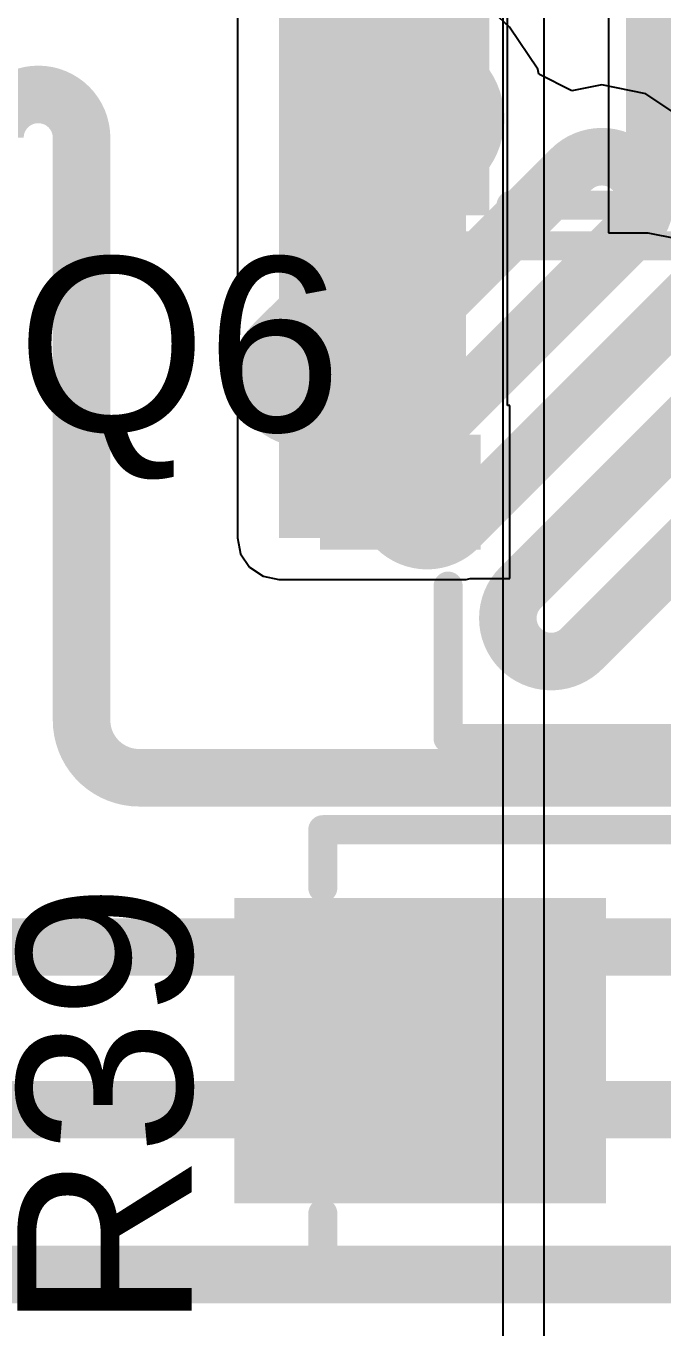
# Model space of a CAD drawing. Header units: inches. Extents: x -3 to 488, y -11 to 93.
# Drawn here: x 81.55 to 84.34, y 23.26 to 28.95 of the extents above; entities that cross this region are included whole.
import ezdxf

# ---------------------------------------------------------------- set-up
doc = ezdxf.new("R2010")
doc.units = ezdxf.units.IN
for name, color, linetype in [('Bottom Layer', 5, 'Continuous'), ('Layer 1', 16, 'Continuous'), ('Top Layer', 1, 'Continuous'), ('Top Overlay', 2, 'Continuous'), ('Top Paste', 8, 'Continuous'), ('Top Solder', 216, 'Continuous')]:
    doc.layers.add(name, color=color, linetype=linetype)
doc.styles.add('Arial', font='', dxfattribs={"height": 0.2})
doc.styles.get('Arial').set_extended_font_data('Arial')

msp = doc.modelspace()

# ---------------------------------------------------------------- hatches: boundary and pattern name
at = {"layer": 'Top Layer'}
for points in [[(82.65826242, 26.70961384), (83.47547185999998, 26.70961384), (83.47547185999998, 29.02011468), (82.65826242, 29.02011468)], [(82.87547305999999, 29.02011595), (83.47547185999998, 29.02011595), (83.47547185999998, 28.22011501), (82.87547305999999, 28.22011501)], [(84.27547279999999, 29.02011595), (84.8754716, 29.02011595), (84.8754716, 28.22011501), (84.27547279999999, 28.22011501)], [(82.88841436, 27.10961304), (83.48841316, 27.10961304), (83.48841316, 26.70961384), (82.88841436, 26.70961384)], [(83.98546957, 23.9047147), (82.56546987, 23.9047147), (82.56546987, 25.03471498), (83.98546957, 25.03471498)]]:
    msp.add_hatch(color=1, dxfattribs=at).paths.add_polyline_path(points)
at = {"layer": 'Top Paste'}
for points in [[(82.87547305999999, 29.02011595), (83.47547185999998, 29.02011595), (83.47547185999998, 28.22011501), (82.87547305999999, 28.22011501)], [(84.27547279999999, 29.02011595), (84.8754716, 29.02011595), (84.8754716, 28.22011501), (84.27547279999999, 28.22011501)], [(82.88841436, 27.10961304), (83.48841316, 27.10961304), (83.48841316, 26.70961384), (82.88841436, 26.70961384)], [(83.98546957, 23.9047147), (82.56546987, 23.9047147), (82.56546987, 25.03471498), (83.98546957, 25.03471498)]]:
    msp.add_hatch(color=8, dxfattribs=at).paths.add_polyline_path(points)
at = {"layer": 'Top Solder'}
for points in [[(82.77387305999999, 29.12171595), (83.57707185999999, 29.12171595), (83.57707185999999, 28.11851501), (82.77387305999999, 28.11851501)], [(84.1738728, 29.12171595), (84.97707159999999, 29.12171595), (84.97707159999999, 28.11851501), (84.1738728, 28.11851501)], [(82.83761436, 27.16041303999999), (83.53921315999999, 27.16041303999999), (83.53921315999999, 26.65881384), (82.83761436, 26.65881384)], [(84.08706957, 23.8031147), (82.46386987, 23.8031147), (82.46386987, 25.13631498), (84.08706957, 25.13631498)]]:
    msp.add_hatch(color=216, dxfattribs=at).paths.add_polyline_path(points)

# ---------------------------------------------------------------- linework, layer by layer
at = {"layer": 'Bottom Layer'}
for p, q in [((83.63609384, 31.71913138), (83.63609384, 22.18197494)), ((83.81737618, 22.18197494), (83.81737618, 31.71913138))]:
    msp.add_line(p, q, dxfattribs=at)
at = {"layer": 'Layer 1'}
for p, q in [((83.66588296, 28.94147374), (83.57403402, 29.02635546)), ((83.66589566, 28.9414712), (83.66588296, 28.94147374)), ((83.7885548, 28.75788762), (83.66589566, 28.9414712)), ((83.7930379, 28.73535274), (83.7885548, 28.75788762)), ((83.9371194, 28.66198484), (83.7930379, 28.73535274)), ((84.06859741999999, 28.68813668), (83.9371194, 28.66198484)), ((84.26086272, 28.6498919), (84.06859741999999, 28.68813668)), ((84.4238469, 28.54099194), (84.26086272, 28.6498919))]:
    msp.add_line(p, q, dxfattribs=at)
for points in [[(83.08704743999999, 29.07567718, 0.25146, 0.25146, 0), (83.17595252, 28.9867721, 0.25146, 0.25146, 0)], [(83.17594998, 28.9867721, 0.25146, 0.25146, 0), (83.44357199999999, 28.71915008, 0.25146, 0.25146, 0)], [(83.44357199999999, 28.71915008, 0.25146, 0.25146, -0.4142177463589253), (83.44357199999999, 28.36352976, 0.25146, 0.25146, 0)], [(81.41751052, 28.45775614, 0.25146, 0.25146, -0.9999999999999999), (81.79597052, 28.45775614, 0.25146, 0.25146, 0)], [(81.79597052, 25.91323494, 0.25146, 0.25146, 0), (81.79597052, 28.45775614, 0.25146, 0.25146, 0)], [(83.93479022, 28.3195268, 0.25146, 0.25146, -0.4142107823686262), (84.20239953999999, 28.31952934, 0.25146, 0.25146, 0)], [(82.63602472, 27.55598248, 0.25146, 0.25146, 0), (83.44357199999999, 28.36352976, 0.25146, 0.25146, 0)], [(82.90363403999999, 27.28837316, 0.25146, 0.25146, 0), (83.93479022, 28.31952934, 0.25146, 0.25146, 0)], [(83.93479022, 28.3195268, 0.25146, 0.25146, 0), (83.93479022, 28.31952934, 0.25146, 0.25146, 0)], [(84.20239953999999, 28.31952934, 0.25146, 0.25146, 0), (84.20240208, 28.3195268, 0.25146, 0.25146, 0)], [(84.20240208, 28.3195268, 0.25146, 0.25146, -0.4142135623730951), (84.20240208, 28.05191748, 0.25146, 0.25146, 0)], [(83.1712459, 27.0207613, 0.25146, 0.25146, 0), (84.20240208, 28.05191748, 0.25146, 0.25146, 0)], [(83.43885775999999, 26.75314944, 0.25146, 0.25146, 0), (84.47001394, 27.78430562, 0.25146, 0.25146, 0)], [(82.63602472, 27.28837316, 0.25146, 0.25146, -0.4142052225871659), (82.63602472, 27.55597994, 0.25146, 0.25146, 0)], [(82.63602472, 27.55597994, 0.25146, 0.25146, 0), (82.63602472, 27.55598248, 0.25146, 0.25146, 0)], [(83.7133835, 26.49245146, 0.25146, 0.25146, 0), (84.73762579999999, 27.51669376, 0.25146, 0.25146, 0)], [(82.90363403999999, 27.28837316, 0.25146, 0.25146, -0.4142135623730951), (82.63602472, 27.28837316, 0.25146, 0.25146, 0)], [(83.1712459, 26.75315198, 0.25146, 0.25146, -0.4142052225871659), (83.1712459, 27.02075876, 0.25146, 0.25146, 0)], [(83.1712459, 27.02075876, 0.25146, 0.25146, 0), (83.1712459, 27.0207613, 0.25146, 0.25146, 0)], [(83.98099536, 26.2248396, 0.25146, 0.25146, 0), (84.78162876, 27.025473, 0.25146, 0.25146, 0)], [(83.17124335999999, 26.75314944, 0.25146, 0.25146, 0), (83.1712459, 26.75315198, 0.25146, 0.25146, 0)], [(83.1712459, 26.75315198, 0.25146, 0.25146, 0), (83.17124844, 26.75314944, 0.25146, 0.25146, 0)], [(83.1712459, 26.7531469, 0.25146, 0.25146, 0), (83.17124844, 26.75314944, 0.25146, 0.25146, 0)], [(83.43885775999999, 26.75314944, 0.25146, 0.25146, -0.4142135623730951), (83.17124844, 26.75314944, 0.25146, 0.25146, 0)], [(83.7133835, 26.22484214, 0.25146, 0.25146, -0.4142052225871659), (83.7133835, 26.49244892, 0.25146, 0.25146, 0)], [(83.7133835, 26.49244892, 0.25146, 0.25146, 0), (83.7133835, 26.49245146, 0.25146, 0.25146, 0)], [(83.71338096, 26.2248396, 0.25146, 0.25146, 0), (83.7133835, 26.22484214, 0.25146, 0.25146, 0)], [(83.7133835, 26.22484214, 0.25146, 0.25146, 0), (83.71338603999999, 26.2248396, 0.25146, 0.25146, 0)], [(83.7133835, 26.22483706, 0.25146, 0.25146, 0), (83.71338603999999, 26.2248396, 0.25146, 0.25146, 0)], [(83.98099536, 26.2248396, 0.25146, 0.25146, -0.4142135623730951), (83.71338603999999, 26.2248396, 0.25146, 0.25146, 0)], [(82.04743051999999, 25.66177494, 0.25146, 0.25146, -0.4142135623730951), (81.79597052, 25.91323494, 0.25146, 0.25146, 0)], [(82.04743051999999, 25.66177494, 0.25146, 0.25146, 0), (82.55163322, 25.66177494, 0.25146, 0.25146, 0)], [(82.55163322, 25.66177494, 0.25146, 0.25146, 0), (94.76477618, 25.66177494, 0.25146, 0.25146, 0)], [(77.87731693999999, 24.9222895, 0.25146, 0.25146, 0), (95.13094765999999, 24.9222895, 0.25146, 0.25146, 0)], [(76.03763812, 24.21163306, 0.25146, 0.25146, 0), (96.45399556, 24.21163306, 0.25146, 0.25146, 0)], [(75.92893628, 23.49181484, 0.25146, 0.25146, 0), (102.35045316, 23.49181484, 0.25146, 0.25146, 0)]]:
    msp.add_lwpolyline(points, format="xyseb", dxfattribs=at)
for points in [[(83.11308498, 28.9867721, 0.12573, 0.12573, 1), (83.23881498, 28.9867721, 0.12573, 0.12573, 1)], [(83.11308752000001, 28.9867721, 0.12573, 0.12573, 1), (83.23881752, 28.9867721, 0.12573, 0.12573, 1)], [(83.380707, 28.71915008, 0.12573, 0.12573, 1), (83.50643699999999, 28.71915008, 0.12573, 0.12573, 1)], [(83.380707, 28.71915008, 0.12573, 0.12573, 1), (83.50643699999999, 28.71915008, 0.12573, 0.12573, 1)], [(81.73310552, 28.45775614, 0.12573, 0.12573, 1), (81.85883552, 28.45775614, 0.12573, 0.12573, 1)], [(81.73310552, 28.45775614, 0.12573, 0.12573, 1), (81.85883552, 28.45775614, 0.12573, 0.12573, 1)], [(83.380707, 28.36352976, 0.12573, 0.12573, 1), (83.50643699999999, 28.36352976, 0.12573, 0.12573, 1)], [(83.380707, 28.36352976, 0.12573, 0.12573, 1), (83.50643699999999, 28.36352976, 0.12573, 0.12573, 1)], [(83.87192522, 28.31952934, 0.12573, 0.12573, 1), (83.99765522, 28.31952934, 0.12573, 0.12573, 1)], [(83.87192522, 28.31952934, 0.12573, 0.12573, 1), (83.99765522, 28.31952934, 0.12573, 0.12573, 1)], [(83.87192522, 28.3195268, 0.12573, 0.12573, 1), (83.99765522, 28.3195268, 0.12573, 0.12573, 1)], [(83.87192522, 28.3195268, 0.12573, 0.12573, 1), (83.99765522, 28.3195268, 0.12573, 0.12573, 1)], [(84.13953454, 28.31952934, 0.12573, 0.12573, 1), (84.26526453999999, 28.31952934, 0.12573, 0.12573, 1)], [(84.13953454, 28.31952934, 0.12573, 0.12573, 1), (84.26526453999999, 28.31952934, 0.12573, 0.12573, 1)], [(84.13953708, 28.3195268, 0.12573, 0.12573, 1), (84.26526708, 28.3195268, 0.12573, 0.12573, 1)], [(84.13953708, 28.3195268, 0.12573, 0.12573, 1), (84.26526708, 28.3195268, 0.12573, 0.12573, 1)], [(84.13953708, 28.05191748, 0.12573, 0.12573, 1), (84.26526708, 28.05191748, 0.12573, 0.12573, 1)], [(84.13953708, 28.05191748, 0.12573, 0.12573, 1), (84.26526708, 28.05191748, 0.12573, 0.12573, 1)], [(82.57315971999999, 27.55598248, 0.12573, 0.12573, 1), (82.69888972, 27.55598248, 0.12573, 0.12573, 1)], [(82.57315971999999, 27.55598248, 0.12573, 0.12573, 1), (82.69888972, 27.55598248, 0.12573, 0.12573, 1)], [(82.57315971999999, 27.55597994, 0.12573, 0.12573, 1), (82.69888972, 27.55597994, 0.12573, 0.12573, 1)], [(82.57315971999999, 27.55597994, 0.12573, 0.12573, 1), (82.69888972, 27.55597994, 0.12573, 0.12573, 1)], [(82.57315971999999, 27.28837316, 0.12573, 0.12573, 1), (82.69888972, 27.28837316, 0.12573, 0.12573, 1)], [(82.57315971999999, 27.28837316, 0.12573, 0.12573, 1), (82.69888972, 27.28837316, 0.12573, 0.12573, 1)], [(82.84076904, 27.28837316, 0.12573, 0.12573, 1), (82.96649903999999, 27.28837316, 0.12573, 0.12573, 1)], [(82.84076904, 27.28837316, 0.12573, 0.12573, 1), (82.96649903999999, 27.28837316, 0.12573, 0.12573, 1)], [(83.1083809, 27.0207613, 0.12573, 0.12573, 1), (83.2341109, 27.0207613, 0.12573, 0.12573, 1)], [(83.1083809, 27.0207613, 0.12573, 0.12573, 1), (83.2341109, 27.0207613, 0.12573, 0.12573, 1)], [(83.1083809, 27.02075876, 0.12573, 0.12573, 1), (83.2341109, 27.02075876, 0.12573, 0.12573, 1)], [(83.1083809, 27.02075876, 0.12573, 0.12573, 1), (83.2341109, 27.02075876, 0.12573, 0.12573, 1)], [(83.10837835999999, 26.75314944, 0.12573, 0.12573, 1), (83.23410836, 26.75314944, 0.12573, 0.12573, 1)], [(83.1083809, 26.75315198, 0.12573, 0.12573, 1), (83.2341109, 26.75315198, 0.12573, 0.12573, 1)], [(83.1083809, 26.75315198, 0.12573, 0.12573, 1), (83.2341109, 26.75315198, 0.12573, 0.12573, 1)], [(83.1083809, 26.75315198, 0.12573, 0.12573, 1), (83.2341109, 26.75315198, 0.12573, 0.12573, 1)], [(83.1083809, 26.7531469, 0.12573, 0.12573, 1), (83.2341109, 26.7531469, 0.12573, 0.12573, 1)], [(83.10838344, 26.75314944, 0.12573, 0.12573, 1), (83.23411344, 26.75314944, 0.12573, 0.12573, 1)], [(83.10838344, 26.75314944, 0.12573, 0.12573, 1), (83.23411344, 26.75314944, 0.12573, 0.12573, 1)], [(83.10838344, 26.75314944, 0.12573, 0.12573, 1), (83.23411344, 26.75314944, 0.12573, 0.12573, 1)], [(83.37599275999999, 26.75314944, 0.12573, 0.12573, 1), (83.50172275999999, 26.75314944, 0.12573, 0.12573, 1)], [(83.37599275999999, 26.75314944, 0.12573, 0.12573, 1), (83.50172275999999, 26.75314944, 0.12573, 0.12573, 1)], [(83.6505185, 26.49245146, 0.12573, 0.12573, 1), (83.7762485, 26.49245146, 0.12573, 0.12573, 1)], [(83.6505185, 26.49245146, 0.12573, 0.12573, 1), (83.7762485, 26.49245146, 0.12573, 0.12573, 1)], [(83.6505185, 26.49244892, 0.12573, 0.12573, 1), (83.7762485, 26.49244892, 0.12573, 0.12573, 1)], [(83.6505185, 26.49244892, 0.12573, 0.12573, 1), (83.7762485, 26.49244892, 0.12573, 0.12573, 1)], [(83.65051595999999, 26.2248396, 0.12573, 0.12573, 1), (83.77624596, 26.2248396, 0.12573, 0.12573, 1)], [(83.6505185, 26.22484214, 0.12573, 0.12573, 1), (83.7762485, 26.22484214, 0.12573, 0.12573, 1)], [(83.6505185, 26.22484214, 0.12573, 0.12573, 1), (83.7762485, 26.22484214, 0.12573, 0.12573, 1)], [(83.6505185, 26.22484214, 0.12573, 0.12573, 1), (83.7762485, 26.22484214, 0.12573, 0.12573, 1)], [(83.6505185, 26.22483706, 0.12573, 0.12573, 1), (83.7762485, 26.22483706, 0.12573, 0.12573, 1)], [(83.65052104, 26.2248396, 0.12573, 0.12573, 1), (83.77625103999999, 26.2248396, 0.12573, 0.12573, 1)], [(83.65052104, 26.2248396, 0.12573, 0.12573, 1), (83.77625103999999, 26.2248396, 0.12573, 0.12573, 1)], [(83.65052104, 26.2248396, 0.12573, 0.12573, 1), (83.77625103999999, 26.2248396, 0.12573, 0.12573, 1)], [(83.91813035999999, 26.2248396, 0.12573, 0.12573, 1), (84.04386036, 26.2248396, 0.12573, 0.12573, 1)], [(83.91813035999999, 26.2248396, 0.12573, 0.12573, 1), (84.04386036, 26.2248396, 0.12573, 0.12573, 1)], [(81.73310552, 25.91323494, 0.12573, 0.12573, 1), (81.85883552, 25.91323494, 0.12573, 0.12573, 1)], [(81.73310552, 25.91323494, 0.12573, 0.12573, 1), (81.85883552, 25.91323494, 0.12573, 0.12573, 1)], [(81.98456551999999, 25.66177494, 0.12573, 0.12573, 1), (82.11029552, 25.66177494, 0.12573, 0.12573, 1)], [(81.98456551999999, 25.66177494, 0.12573, 0.12573, 1), (82.11029552, 25.66177494, 0.12573, 0.12573, 1)], [(82.48876822, 25.66177494, 0.12573, 0.12573, 1), (82.61449822, 25.66177494, 0.12573, 0.12573, 1)], [(82.48876822, 25.66177494, 0.12573, 0.12573, 1), (82.61449822, 25.66177494, 0.12573, 0.12573, 1)]]:
    msp.add_lwpolyline(points, format="xyseb", close=True, dxfattribs=at)
at = {"layer": 'Top Layer'}
for p, q in [((84.0976728, 29.19791468), (84.0976728, 28.04231627999999)), ((82.47698008, 29.02011722), (82.47698008, 26.70961384)), ((83.6567542, 27.28741304), (83.6567542, 29.02011722)), ((84.0976728, 28.04231627999999), (84.26975271999999, 28.04231627999999)), ((84.26975271999999, 28.04231627999999), (84.39418986, 28.0169112)), ((83.66621316, 27.28741304), (83.6567542, 27.28741304)), ((83.66621316, 26.53181384), (83.66621316, 27.28741304)), ((82.47698008, 26.70961384), (82.49077989999999, 26.64024136)), ((82.49077989999999, 26.64024136), (82.53007623999999, 26.58142766)), ((82.53007623999999, 26.58142766), (82.58888993999999, 26.54213132)), ((82.58888993999999, 26.54213132), (82.65826242, 26.5283315)), ((82.65826242, 26.5283315), (83.47547185999998, 26.5283315)), ((83.47547185999998, 26.5283315), (83.49297754, 26.53181384)), ((83.49297754, 26.53181384), (83.66621316, 26.53181384))]:
    msp.add_line(p, q, dxfattribs=at)
at = {"layer": 'Top Overlay'}
for points in [[(83.67227106, 28.16291548, 0.127, 0.127, 0), (84.10407106, 28.16291548, 0.127, 0.127, 0)], [(83.39710016, 27.98586224, 0.127, 0.127, 0), (84.79943415999999, 27.98586224, 0.127, 0.127, 0)], [(83.39710016, 27.32022984, 0.127, 0.127, 0), (83.39710016, 27.98586224, 0.127, 0.127, 0)], [(83.39710016, 25.83336464, 0.127, 0.127, 0), (83.39710016, 26.49899704, 0.127, 0.127, 0)], [(83.39710016, 25.83336464, 0.127, 0.127, 0), (84.79943415999999, 25.83336464, 0.127, 0.127, 0)], [(82.84986986, 25.43491484, 0.127, 0.127, 0), (86.10106986, 25.43491484, 0.127, 0.127, 0)], [(82.84986986, 25.18091484, 0.127, 0.127, 0), (82.84986986, 25.43491484, 0.127, 0.127, 0)], [(82.84986986, 23.50451484, 0.127, 0.127, 0), (82.84986986, 23.75851484, 0.127, 0.127, 0)], [(82.84986986, 23.50451484, 0.127, 0.127, 0), (86.10106986, 23.50451484, 0.127, 0.127, 0)]]:
    msp.add_lwpolyline(points, format="xyseb", dxfattribs=at)
for points in [[(83.64052106, 28.16291548, 0.0635, 0.0635, 1), (83.70402105999999, 28.16291548, 0.0635, 0.0635, 1)], [(84.07232106, 28.16291548, 0.0635, 0.0635, 1), (84.13582106, 28.16291548, 0.0635, 0.0635, 1)], [(83.36535015999999, 27.98586224, 0.0635, 0.0635, 1), (83.42885016, 27.98586224, 0.0635, 0.0635, 1)], [(83.36535015999999, 27.98586224, 0.0635, 0.0635, 1), (83.42885016, 27.98586224, 0.0635, 0.0635, 1)], [(83.36535015999999, 27.32022984, 0.0635, 0.0635, 1), (83.42885016, 27.32022984, 0.0635, 0.0635, 1)], [(83.36535015999999, 26.49899704, 0.0635, 0.0635, 1), (83.42885016, 26.49899704, 0.0635, 0.0635, 1)], [(83.36535015999999, 25.83336464, 0.0635, 0.0635, 1), (83.42885016, 25.83336464, 0.0635, 0.0635, 1)], [(83.36535015999999, 25.83336464, 0.0635, 0.0635, 1), (83.42885016, 25.83336464, 0.0635, 0.0635, 1)], [(82.81811986, 25.43491484, 0.0635, 0.0635, 1), (82.88161985999999, 25.43491484, 0.0635, 0.0635, 1)], [(82.81811986, 25.43491484, 0.0635, 0.0635, 1), (82.88161985999999, 25.43491484, 0.0635, 0.0635, 1)], [(82.81811986, 25.18091484, 0.0635, 0.0635, 1), (82.88161985999999, 25.18091484, 0.0635, 0.0635, 1)], [(82.81811986, 23.75851484, 0.0635, 0.0635, 1), (82.88161985999999, 23.75851484, 0.0635, 0.0635, 1)], [(82.81811986, 23.50451484, 0.0635, 0.0635, 1), (82.88161985999999, 23.50451484, 0.0635, 0.0635, 1)], [(82.81811986, 23.50451484, 0.0635, 0.0635, 1), (82.88161985999999, 23.50451484, 0.0635, 0.0635, 1)]]:
    msp.add_lwpolyline(points, format="xyseb", close=True, dxfattribs=at)

# ---------------------------------------------------------------- texts
at = {"layer": 'Top Overlay', "style": 'Arial'}
msp.add_text('Q6', height=0.7619999999999999, dxfattribs=at).set_placement((81.51327613999999, 27.17416714))
msp.add_text('R39', height=0.7619999999999999, rotation=90, dxfattribs=at).set_placement((82.27734878, 23.24676326))

doc.saveas('drawing.dxf')
